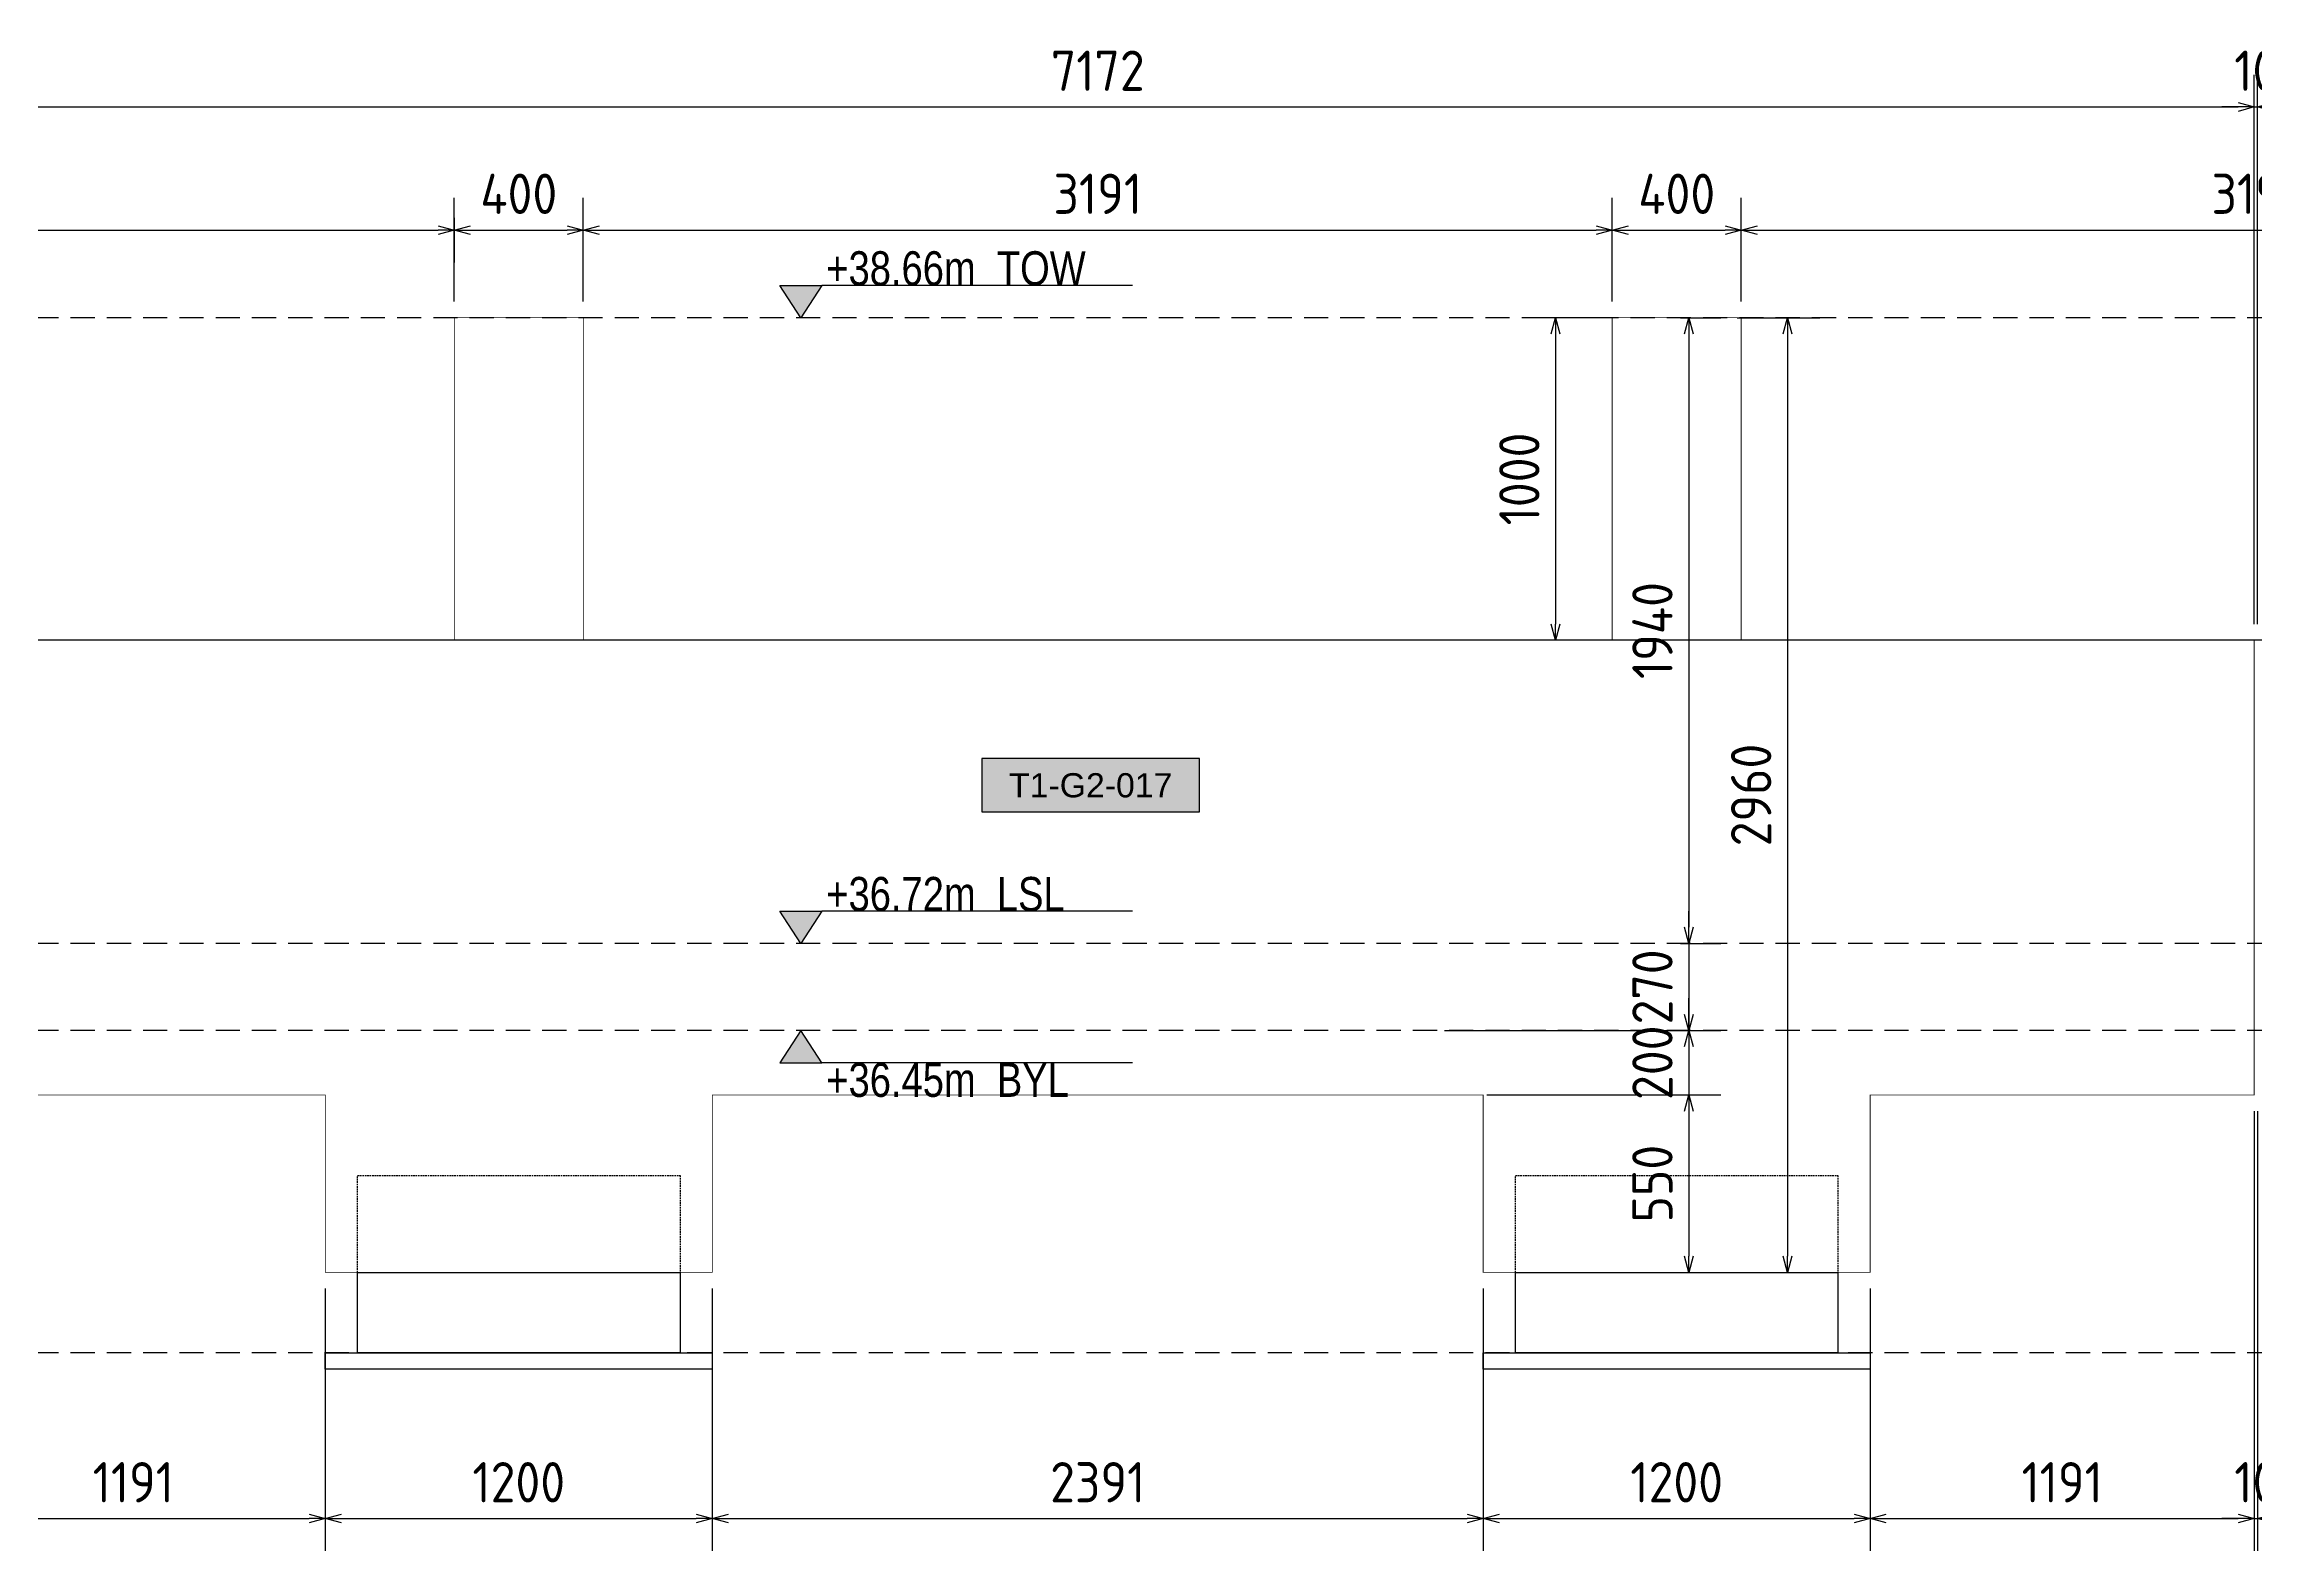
# Model space of a CAD drawing. Header units: centimetres. Extents: x -6122352 to 6876996, y -1694241 to 2592194.
# Drawn here: x 3309448 to 3316306, y 78270 to 82941 of the extents above; entities that cross this region are included whole.
import ezdxf
from ezdxf.enums import TextEntityAlignment as Align

# ---------------------------------------------------------------- set-up
doc = ezdxf.new("R2010")
doc.units = ezdxf.units.CM
doc.header["$MEASUREMENT"] = 0
doc.header["$PDMODE"] = 66
doc.header["$PDSIZE"] = 100
for name, pattern in [('23585-XR-AR-END-SETTING OUT PLAN$0$HIDDEN', [0.375, 0.25, -0.125]), ('CENTER', [2, 1.25, -0.25, 0.25, -0.25]), ('DASHED2', [0.375, 0.25, -0.125])]:
    doc.linetypes.add(name, pattern=pattern)
doc.layers.get('Defpoints').update_dxf_attribs({"color": 255, "linetype": 'CENTER'})
for name, color, linetype in [('00-MI-DIM', 7, 'Continuous'), ('@MI-TYPE-01', 30, 'Continuous'), ('JML-Dimension', 1, 'Continuous'), ('PANEL-TAGS', 7, 'Continuous'), ('SECTION', 130, 'Continuous')]:
    doc.layers.add(name, color=color, linetype=linetype)
doc.styles.add('PANELTAG_STYLE', font='arial.ttf')
doc.styles.add('Schueco-BEMSTIL', font='isocpeur.ttf', dxfattribs={"width": 0.9})
doc.styles.add('txt-Pisa-std', font='arial.ttf', dxfattribs={"width": 0.8})
doc.dimstyles.new('MI- JWC-TXT-2.5 MM', dxfattribs={"dimscale": 1.5, "dimtxt": 2.5, "dimasz": 1, "dimexe": 2, "dimexo": 1, "dimgap": 1, "dimtad": 1, "dimdec": 0, "dimdsep": 46, "dimtxsty": 'Schueco-BEMSTIL', "dimblk": 'OPEN30', "dimcen": 0, "dimdle": 2, "dimclrd": 140, "dimclre": 8, "dimclrt": 40, "dimadec": 0, "dimazin": 2, "dimtfac": 1, "dimtdec": 0, "dimtix": 1, "dimtmove": 2, "dimatfit": 3, "dimldrblk": 'OPEN', "dimfxl": 2, "dimlwd": -1, "dimlwe": -1, "dimarcsym": 0})

# ---------------------------------------------------------------- blocks, each defined once
blk = doc.blocks.new('T1-FOOTING ELEVATION')
at = {"color": 9}
blk.add_lwpolyline([(-600, -250), (600, -250), (600, -300), (-600, -300)], close=True, dxfattribs=at)
at = {"layer": '@MI-TYPE-01', "color": 114, "linetype": '23585-XR-AR-END-SETTING OUT PLAN$0$HIDDEN', "ltscale": 20, "true_color": 0x139b48}
blk.add_lwpolyline([(-500, 0), (-500, 300), (500, 300), (500, 0)], dxfattribs=at)
at = {"layer": '@MI-TYPE-01', "color": 114, "true_color": 0x139b48}
blk.add_lwpolyline([(-500, 0), (500, 0), (500, -250), (-500, -250)], close=True, dxfattribs=at)
blk = doc.blocks.new('_Open30')
at = {"color": 0, "linetype": 'ByBlock', "lineweight": -2}
for p, q in [((-1, 0.27), (0, 0)), ((0, 0), (-1, -0.27)), ((0, 0), (-1, 0))]:
    blk.add_line(p, q, dxfattribs=at)
blk = doc.blocks.new('*D4199')
at = {"layer": '00-MI-DIM', "color": 8, "transparency": 16777216}
for p, q in [((3307528.6, 82143), (3307528.6, 82464.6)), ((3310719.7, 82143), (3310719.7, 82464.6))]:
    blk.add_line(p, q, dxfattribs=at)
at = {"layer": '00-MI-DIM', "color": 140, "transparency": 16777216}
blk.add_line((3307578.6, 82364.6), (3310669.7, 82364.6), dxfattribs=at)
at = {"layer": 'Defpoints', "color": 0, "transparency": 16777216}
for p in [(3310719.7, 82364.6), (3307528.6, 82093), (3310719.7, 82093)]:
    blk.add_point(p, dxfattribs=at)
at = {"layer": '00-MI-DIM', "color": 140, "transparency": 16777216, "xscale": 50, "yscale": 50, "zscale": 50, "rotation": 180}
blk.add_blockref('_Open30', (3307528.6, 82364.6), dxfattribs=at)
at = {"layer": '00-MI-DIM', "color": 140, "transparency": 16777216, "xscale": 50, "yscale": 50, "zscale": 50}
blk.add_blockref('_Open30', (3310719.7, 82364.6), dxfattribs=at)
at = {"layer": '00-MI-DIM', "color": 40, "transparency": 16777216, "insert": (3309124.1, 82477.1), "char_height": 125, "attachment_point": 5, "style": 'Schueco-BEMSTIL'}
blk.add_mtext('3191', dxfattribs=at)
blk = doc.blocks.new('_Open')
at = {"color": 0, "linetype": 'ByBlock', "lineweight": -2}
for p, q in [((-1, 0.2), (0, 0)), ((-1, -0.2), (0, 0)), ((0, 0), (-1, 0))]:
    blk.add_line(p, q, dxfattribs=at)
blk = doc.blocks.new('*D4201')
at = {"layer": '00-MI-DIM', "color": 8, "transparency": 16777216}
for p, q in [((3311119.7, 82143), (3311119.7, 82464.6)), ((3310719.7, 82403), (3310719.7, 82264.6))]:
    blk.add_line(p, q, dxfattribs=at)
at = {"layer": '00-MI-DIM', "color": 140, "transparency": 16777216}
blk.add_line((3310769.7, 82364.6), (3311069.7, 82364.6), dxfattribs=at)
at = {"layer": 'Defpoints', "color": 0, "transparency": 16777216}
for p in [(3310719.7, 82453), (3311119.7, 82364.6), (3311119.7, 82093)]:
    blk.add_point(p, dxfattribs=at)
at = {"layer": '00-MI-DIM', "color": 140, "transparency": 16777216, "xscale": 50, "yscale": 50, "zscale": 50, "rotation": 180}
blk.add_blockref('_Open30', (3310719.7, 82364.6), dxfattribs=at)
at = {"layer": '00-MI-DIM', "color": 140, "transparency": 16777216, "xscale": 50, "yscale": 50, "zscale": 50}
blk.add_blockref('_Open30', (3311119.7, 82364.6), dxfattribs=at)
at = {"layer": '00-MI-DIM', "color": 40, "transparency": 16777216, "insert": (3310919.7, 82477.1), "char_height": 125, "attachment_point": 5, "style": 'Schueco-BEMSTIL'}
blk.add_mtext('400', dxfattribs=at)
blk = doc.blocks.new('*D4203')
at = {"layer": '00-MI-DIM', "color": 8, "transparency": 16777216}
for p, q in [((3311119.7, 82143), (3311119.7, 82464.6)), ((3314310.6, 82143), (3314310.6, 82464.6))]:
    blk.add_line(p, q, dxfattribs=at)
at = {"layer": '00-MI-DIM', "color": 140, "transparency": 16777216}
blk.add_line((3311169.7, 82364.6), (3314260.6, 82364.6), dxfattribs=at)
at = {"layer": 'Defpoints', "color": 0, "transparency": 16777216}
for p in [(3314310.6, 82364.6), (3311119.7, 82093), (3314310.6, 82093)]:
    blk.add_point(p, dxfattribs=at)
at = {"layer": '00-MI-DIM', "color": 140, "transparency": 16777216, "xscale": 50, "yscale": 50, "zscale": 50, "rotation": 180}
blk.add_blockref('_Open30', (3311119.7, 82364.6), dxfattribs=at)
at = {"layer": '00-MI-DIM', "color": 140, "transparency": 16777216, "xscale": 50, "yscale": 50, "zscale": 50}
blk.add_blockref('_Open30', (3314310.6, 82364.6), dxfattribs=at)
at = {"layer": '00-MI-DIM', "color": 40, "transparency": 16777216, "insert": (3312715.1, 82477.1), "char_height": 125, "attachment_point": 5, "style": 'Schueco-BEMSTIL'}
blk.add_mtext('3191', dxfattribs=at)
blk = doc.blocks.new('*D4205')
at = {"layer": '00-MI-DIM', "color": 8, "transparency": 16777216}
for p, q in [((3314310.6, 82143), (3314310.6, 82464.6)), ((3314710.6, 82143), (3314710.6, 82464.6))]:
    blk.add_line(p, q, dxfattribs=at)
at = {"layer": '00-MI-DIM', "color": 140, "transparency": 16777216}
blk.add_line((3314360.6, 82364.6), (3314660.6, 82364.6), dxfattribs=at)
at = {"layer": 'Defpoints', "color": 0, "transparency": 16777216}
for p in [(3314710.6, 82364.6), (3314310.6, 82093), (3314710.6, 82093)]:
    blk.add_point(p, dxfattribs=at)
at = {"layer": '00-MI-DIM', "color": 140, "transparency": 16777216, "xscale": 50, "yscale": 50, "zscale": 50, "rotation": 180}
blk.add_blockref('_Open30', (3314310.6, 82364.6), dxfattribs=at)
at = {"layer": '00-MI-DIM', "color": 140, "transparency": 16777216, "xscale": 50, "yscale": 50, "zscale": 50}
blk.add_blockref('_Open30', (3314710.6, 82364.6), dxfattribs=at)
at = {"layer": '00-MI-DIM', "color": 40, "transparency": 16777216, "insert": (3314510.6, 82477.1), "char_height": 125, "attachment_point": 5, "style": 'Schueco-BEMSTIL'}
blk.add_mtext('400', dxfattribs=at)
blk = doc.blocks.new('*D4207')
at = {"layer": '00-MI-DIM', "color": 8, "transparency": 16777216}
for p, q in [((3314710.6, 82143), (3314710.6, 82464.6)), ((3317902, 82143), (3317902, 82464.6))]:
    blk.add_line(p, q, dxfattribs=at)
at = {"layer": '00-MI-DIM', "color": 140, "transparency": 16777216}
blk.add_line((3314760.6, 82364.6), (3317852, 82364.6), dxfattribs=at)
at = {"layer": 'Defpoints', "color": 0, "transparency": 16777216}
for p in [(3317902, 82364.6), (3314710.6, 82093), (3317902, 82093)]:
    blk.add_point(p, dxfattribs=at)
at = {"layer": '00-MI-DIM', "color": 140, "transparency": 16777216, "xscale": 50, "yscale": 50, "zscale": 50, "rotation": 180}
blk.add_blockref('_Open30', (3314710.6, 82364.6), dxfattribs=at)
at = {"layer": '00-MI-DIM', "color": 140, "transparency": 16777216, "xscale": 50, "yscale": 50, "zscale": 50}
blk.add_blockref('_Open30', (3317902, 82364.6), dxfattribs=at)
at = {"layer": '00-MI-DIM', "color": 40, "transparency": 16777216, "insert": (3316306.3, 82477.1), "char_height": 125, "attachment_point": 5, "style": 'Schueco-BEMSTIL'}
blk.add_mtext('3191', dxfattribs=at)
blk = doc.blocks.new('*D4231')
at = {"layer": '00-MI-DIM', "color": 8, "transparency": 16777216}
for p, q in [((3309129.1, 81143), (3309129.1, 82846.3)), ((3316301.3, 81143), (3316301.3, 82846.3))]:
    blk.add_line(p, q, dxfattribs=at)
at = {"layer": '00-MI-DIM', "color": 140, "transparency": 16777216}
blk.add_line((3309179.1, 82746.3), (3316251.3, 82746.3), dxfattribs=at)
at = {"layer": 'Defpoints', "color": 0, "transparency": 16777216}
for p in [(3316301.3, 82746.3), (3309129.1, 81093), (3316301.3, 81093)]:
    blk.add_point(p, dxfattribs=at)
at = {"layer": '00-MI-DIM', "color": 140, "transparency": 16777216, "xscale": 50, "yscale": 50, "zscale": 50, "rotation": 180}
blk.add_blockref('_Open30', (3309129.1, 82746.3), dxfattribs=at)
at = {"layer": '00-MI-DIM', "color": 140, "transparency": 16777216, "xscale": 50, "yscale": 50, "zscale": 50}
blk.add_blockref('_Open30', (3316301.3, 82746.3), dxfattribs=at)
at = {"layer": '00-MI-DIM', "color": 40, "transparency": 16777216, "insert": (3312715.2, 82858.8), "char_height": 125, "attachment_point": 5, "style": 'Schueco-BEMSTIL'}
blk.add_mtext('7172', dxfattribs=at)
blk = doc.blocks.new('*D4233')
at = {"layer": '00-MI-DIM', "color": 8, "transparency": 16777216}
for p, q in [((3316301.3, 81143), (3316301.3, 82846.3)), ((3316311.3, 81143), (3316311.3, 82846.3))]:
    blk.add_line(p, q, dxfattribs=at)
at = {"layer": '00-MI-DIM', "color": 140, "transparency": 16777216}
for p, q in [((3316251.3, 82746.3), (3316201.3, 82746.3)), ((3316301.3, 82746.3), (3316311.3, 82746.3)), ((3316361.3, 82746.3), (3316411.3, 82746.3))]:
    blk.add_line(p, q, dxfattribs=at)
at = {"layer": 'Defpoints', "color": 0, "transparency": 16777216}
for p in [(3316311.3, 82746.3), (3316301.3, 81093), (3316311.3, 81093)]:
    blk.add_point(p, dxfattribs=at)
at = {"layer": '00-MI-DIM', "color": 140, "transparency": 16777216, "xscale": 50, "yscale": 50, "zscale": 50}
blk.add_blockref('_Open30', (3316301.3, 82746.3), dxfattribs=at)
at = {"layer": '00-MI-DIM', "color": 140, "transparency": 16777216, "xscale": 50, "yscale": 50, "zscale": 50, "rotation": 180}
blk.add_blockref('_Open30', (3316311.3, 82746.3), dxfattribs=at)
at = {"layer": '00-MI-DIM', "color": 40, "transparency": 16777216, "insert": (3316306.3, 82858.8), "char_height": 125, "attachment_point": 5, "style": 'Schueco-BEMSTIL'}
blk.add_mtext('10', dxfattribs=at)
blk = doc.blocks.new('*D4417')
at = {"layer": '00-MI-DIM', "color": 8, "transparency": 16777216}
for p, q in [((3309129.1, 79633), (3309129.1, 78269.8)), ((3310319.7, 79083), (3310319.7, 78269.8))]:
    blk.add_line(p, q, dxfattribs=at)
at = {"layer": '00-MI-DIM', "color": 140, "transparency": 16777216}
blk.add_line((3309179.1, 78369.8), (3310269.7, 78369.8), dxfattribs=at)
at = {"layer": 'Defpoints', "color": 0, "transparency": 16777216}
for p in [(3309129.1, 79683), (3310319.7, 79133), (3310319.7, 78369.8)]:
    blk.add_point(p, dxfattribs=at)
at = {"layer": '00-MI-DIM', "color": 140, "transparency": 16777216, "xscale": 50, "yscale": 50, "zscale": 50, "rotation": 180}
blk.add_blockref('_Open30', (3309129.1, 78369.8), dxfattribs=at)
at = {"layer": '00-MI-DIM', "color": 140, "transparency": 16777216, "xscale": 50, "yscale": 50, "zscale": 50}
blk.add_blockref('_Open30', (3310319.7, 78369.8), dxfattribs=at)
at = {"layer": '00-MI-DIM', "color": 40, "transparency": 16777216, "insert": (3309724.4, 78482.3), "char_height": 125, "attachment_point": 5, "style": 'Schueco-BEMSTIL'}
blk.add_mtext('1191', dxfattribs=at)
blk = doc.blocks.new('*D4419')
at = {"layer": '00-MI-DIM', "color": 8, "transparency": 16777216}
for p, q in [((3310319.7, 79083), (3310319.7, 78269.8)), ((3311519.7, 79083), (3311519.7, 78269.8))]:
    blk.add_line(p, q, dxfattribs=at)
at = {"layer": '00-MI-DIM', "color": 140, "transparency": 16777216}
blk.add_line((3310369.7, 78369.8), (3311469.7, 78369.8), dxfattribs=at)
at = {"layer": 'Defpoints', "color": 0, "transparency": 16777216}
for p in [(3310319.7, 79133), (3311519.7, 79133), (3311519.7, 78369.8)]:
    blk.add_point(p, dxfattribs=at)
at = {"layer": '00-MI-DIM', "color": 140, "transparency": 16777216, "xscale": 50, "yscale": 50, "zscale": 50, "rotation": 180}
blk.add_blockref('_Open30', (3310319.7, 78369.8), dxfattribs=at)
at = {"layer": '00-MI-DIM', "color": 140, "transparency": 16777216, "xscale": 50, "yscale": 50, "zscale": 50}
blk.add_blockref('_Open30', (3311519.7, 78369.8), dxfattribs=at)
at = {"layer": '00-MI-DIM', "color": 40, "transparency": 16777216, "insert": (3310919.7, 78482.3), "char_height": 125, "attachment_point": 5, "style": 'Schueco-BEMSTIL'}
blk.add_mtext('1200', dxfattribs=at)
blk = doc.blocks.new('*D4421')
at = {"layer": '00-MI-DIM', "color": 8, "transparency": 16777216}
for p, q in [((3311519.7, 79083), (3311519.7, 78269.8)), ((3313910.6, 79083), (3313910.6, 78269.8))]:
    blk.add_line(p, q, dxfattribs=at)
at = {"layer": '00-MI-DIM', "color": 140, "transparency": 16777216}
blk.add_line((3311569.7, 78369.8), (3313860.6, 78369.8), dxfattribs=at)
at = {"layer": 'Defpoints', "color": 0, "transparency": 16777216}
for p in [(3311519.7, 79133), (3313910.6, 79133), (3313910.6, 78369.8)]:
    blk.add_point(p, dxfattribs=at)
at = {"layer": '00-MI-DIM', "color": 140, "transparency": 16777216, "xscale": 50, "yscale": 50, "zscale": 50, "rotation": 180}
blk.add_blockref('_Open30', (3311519.7, 78369.8), dxfattribs=at)
at = {"layer": '00-MI-DIM', "color": 140, "transparency": 16777216, "xscale": 50, "yscale": 50, "zscale": 50}
blk.add_blockref('_Open30', (3313910.6, 78369.8), dxfattribs=at)
at = {"layer": '00-MI-DIM', "color": 40, "transparency": 16777216, "insert": (3312715.1, 78482.3), "char_height": 125, "attachment_point": 5, "style": 'Schueco-BEMSTIL'}
blk.add_mtext('2391', dxfattribs=at)
blk = doc.blocks.new('*D4423')
at = {"layer": '00-MI-DIM', "color": 8, "transparency": 16777216}
for p, q in [((3313910.6, 79083), (3313910.6, 78269.8)), ((3315110.6, 79083), (3315110.6, 78269.8))]:
    blk.add_line(p, q, dxfattribs=at)
at = {"layer": '00-MI-DIM', "color": 140, "transparency": 16777216}
blk.add_line((3313960.6, 78369.8), (3315060.6, 78369.8), dxfattribs=at)
at = {"layer": 'Defpoints', "color": 0, "transparency": 16777216}
for p in [(3313910.6, 79133), (3315110.6, 79133), (3315110.6, 78369.8)]:
    blk.add_point(p, dxfattribs=at)
at = {"layer": '00-MI-DIM', "color": 140, "transparency": 16777216, "xscale": 50, "yscale": 50, "zscale": 50, "rotation": 180}
blk.add_blockref('_Open30', (3313910.6, 78369.8), dxfattribs=at)
at = {"layer": '00-MI-DIM', "color": 140, "transparency": 16777216, "xscale": 50, "yscale": 50, "zscale": 50}
blk.add_blockref('_Open30', (3315110.6, 78369.8), dxfattribs=at)
at = {"layer": '00-MI-DIM', "color": 40, "transparency": 16777216, "insert": (3314510.6, 78482.3), "char_height": 125, "attachment_point": 5, "style": 'Schueco-BEMSTIL'}
blk.add_mtext('1200', dxfattribs=at)
blk = doc.blocks.new('*D4425')
at = {"layer": '00-MI-DIM', "color": 8, "transparency": 16777216}
for p, q in [((3316301.3, 79633), (3316301.3, 78269.8)), ((3315110.6, 79083), (3315110.6, 78269.8))]:
    blk.add_line(p, q, dxfattribs=at)
at = {"layer": '00-MI-DIM', "color": 140, "transparency": 16777216}
blk.add_line((3315160.6, 78369.8), (3316251.3, 78369.8), dxfattribs=at)
at = {"layer": 'Defpoints', "color": 0, "transparency": 16777216}
for p in [(3316301.3, 79683), (3315110.6, 79133), (3316301.3, 78369.8)]:
    blk.add_point(p, dxfattribs=at)
at = {"layer": '00-MI-DIM', "color": 140, "transparency": 16777216, "xscale": 50, "yscale": 50, "zscale": 50, "rotation": 180}
blk.add_blockref('_Open30', (3315110.6, 78369.8), dxfattribs=at)
at = {"layer": '00-MI-DIM', "color": 140, "transparency": 16777216, "xscale": 50, "yscale": 50, "zscale": 50}
blk.add_blockref('_Open30', (3316301.3, 78369.8), dxfattribs=at)
at = {"layer": '00-MI-DIM', "color": 40, "transparency": 16777216, "insert": (3315705.9, 78482.3), "char_height": 125, "attachment_point": 5, "style": 'Schueco-BEMSTIL'}
blk.add_mtext('1191', dxfattribs=at)
blk = doc.blocks.new('*D4427')
at = {"layer": '00-MI-DIM', "color": 8, "transparency": 16777216}
for p, q in [((3316301.3, 79633), (3316301.3, 78269.8)), ((3316311.3, 79633), (3316311.3, 78269.8))]:
    blk.add_line(p, q, dxfattribs=at)
at = {"layer": '00-MI-DIM', "color": 140, "transparency": 16777216}
for p, q in [((3316251.3, 78369.8), (3316201.3, 78369.8)), ((3316301.3, 78369.8), (3316311.3, 78369.8)), ((3316361.3, 78369.8), (3316411.3, 78369.8))]:
    blk.add_line(p, q, dxfattribs=at)
at = {"layer": 'Defpoints', "color": 0, "transparency": 16777216}
for p in [(3316301.3, 79683), (3316311.3, 79683), (3316311.3, 78369.8)]:
    blk.add_point(p, dxfattribs=at)
at = {"layer": '00-MI-DIM', "color": 140, "transparency": 16777216, "xscale": 50, "yscale": 50, "zscale": 50}
blk.add_blockref('_Open30', (3316301.3, 78369.8), dxfattribs=at)
at = {"layer": '00-MI-DIM', "color": 140, "transparency": 16777216, "xscale": 50, "yscale": 50, "zscale": 50, "rotation": 180}
blk.add_blockref('_Open30', (3316311.3, 78369.8), dxfattribs=at)
at = {"layer": '00-MI-DIM', "color": 40, "transparency": 16777216, "insert": (3316306.3, 78482.3), "char_height": 125, "attachment_point": 5, "style": 'Schueco-BEMSTIL'}
blk.add_mtext('10', dxfattribs=at)
blk = doc.blocks.new('PANELTAG')
at = {"layer": 'PANEL-TAGS', "color": 1}
blk.add_lwpolyline([(-13.5, -3.3), (13.5, -3.3), (13.5, 3.3), (-13.5, 3.3)], close=True, dxfattribs=at)
at = {"layer": 'PANEL-TAGS', "color": 40, "true_color": 0xffd700}
blk.add_solid([(-13.5, -3.3), (13.5, -3.3), (-13.5, 3.3), (13.5, 3.3)], dxfattribs=at)
at = {"layer": 'PANEL-TAGS', "color": 5, "style": 'PANELTAG_STYLE'}
blk.add_attdef('TAGNO', text='', height=3, dxfattribs=at).set_placement((0, 0), align=Align.CENTER)
blk = doc.blocks.new('*D4702')
at = {"color": 8, "transparency": 16777216}
for p, q in [((3314522.1, 82093), (3314647.8, 82093)), ((3314522.1, 80153), (3314647.8, 80153))]:
    blk.add_line(p, q, dxfattribs=at)
at = {"color": 140, "transparency": 16777216}
blk.add_line((3314547.8, 82043), (3314547.8, 80203), dxfattribs=at)
at = {"layer": 'Defpoints', "color": 0, "transparency": 16777216}
for p in [(3314472.1, 82093), (3314472.1, 80153), (3314547.8, 80153)]:
    blk.add_point(p, dxfattribs=at)
at = {"color": 140, "transparency": 16777216, "xscale": 50, "yscale": 50, "zscale": 50}
for p, rotation in [((3314547.8, 82093), 90), ((3314547.8, 80153), 270)]:
    blk.add_blockref('_Open30', p, dxfattribs=dict(at, rotation=rotation))
at = {"color": 40, "transparency": 16777216, "insert": (3314435.3, 81123), "char_height": 125, "attachment_point": 5, "rotation": 90, "style": 'Schueco-BEMSTIL'}
blk.add_mtext('1940', dxfattribs=at)
blk = doc.blocks.new('*D4703')
at = {"color": 140, "transparency": 16777216}
for p, q in [((3314547.8, 80203), (3314547.8, 80253)), ((3314547.8, 80153), (3314547.8, 79883)), ((3314547.8, 79833), (3314547.8, 79783))]:
    blk.add_line(p, q, dxfattribs=at)
at = {"color": 8, "transparency": 16777216}
for p, q in [((3314522.1, 80153), (3314647.8, 80153)), ((3313790.5, 79883), (3314647.8, 79883))]:
    blk.add_line(p, q, dxfattribs=at)
at = {"layer": 'Defpoints', "color": 0, "transparency": 16777216}
for p in [(3314472.1, 80153), (3313740.5, 79883), (3314547.8, 79883)]:
    blk.add_point(p, dxfattribs=at)
at = {"color": 140, "transparency": 16777216, "xscale": 50, "yscale": 50, "zscale": 50}
for p, rotation in [((3314547.8, 80153), 270), ((3314547.8, 79883), 90)]:
    blk.add_blockref('_Open30', p, dxfattribs=dict(at, rotation=rotation))
at = {"color": 40, "transparency": 16777216, "insert": (3314435.3, 80018), "char_height": 125, "attachment_point": 5, "rotation": 90, "style": 'Schueco-BEMSTIL'}
blk.add_mtext('270', dxfattribs=at)
blk = doc.blocks.new('*D4704')
at = {"color": 140, "transparency": 16777216}
for p, q in [((3314547.8, 79933), (3314547.8, 79983)), ((3314547.8, 79883), (3314547.8, 79683)), ((3314547.8, 79633), (3314547.8, 79583))]:
    blk.add_line(p, q, dxfattribs=at)
at = {"color": 8, "transparency": 16777216}
for p, q in [((3313790.5, 79883), (3314647.8, 79883)), ((3313922.1, 79683), (3314647.8, 79683))]:
    blk.add_line(p, q, dxfattribs=at)
at = {"layer": 'Defpoints', "color": 0, "transparency": 16777216}
for p in [(3313740.5, 79883), (3313872.1, 79683), (3314547.8, 79683)]:
    blk.add_point(p, dxfattribs=at)
at = {"color": 140, "transparency": 16777216, "xscale": 50, "yscale": 50, "zscale": 50}
for p, rotation in [((3314547.8, 79883), 270), ((3314547.8, 79683), 90)]:
    blk.add_blockref('_Open30', p, dxfattribs=dict(at, rotation=rotation))
at = {"color": 40, "transparency": 16777216, "insert": (3314435.3, 79783), "char_height": 125, "attachment_point": 5, "rotation": 90, "style": 'Schueco-BEMSTIL'}
blk.add_mtext('200', dxfattribs=at)
blk = doc.blocks.new('*D4705')
at = {"color": 8, "transparency": 16777216}
for p, q in [((3313922.1, 79683), (3314647.8, 79683)), ((3314522.1, 79133), (3314647.8, 79133))]:
    blk.add_line(p, q, dxfattribs=at)
at = {"color": 140, "transparency": 16777216}
blk.add_line((3314547.8, 79633), (3314547.8, 79183), dxfattribs=at)
at = {"layer": 'Defpoints', "color": 0, "transparency": 16777216}
for p in [(3313872.1, 79683), (3314472.1, 79133), (3314547.8, 79133)]:
    blk.add_point(p, dxfattribs=at)
at = {"color": 140, "transparency": 16777216, "xscale": 50, "yscale": 50, "zscale": 50}
for p, rotation in [((3314547.8, 79683), 90), ((3314547.8, 79133), 270)]:
    blk.add_blockref('_Open30', p, dxfattribs=dict(at, rotation=rotation))
at = {"color": 40, "transparency": 16777216, "insert": (3314435.3, 79408), "char_height": 125, "attachment_point": 5, "rotation": 90, "style": 'Schueco-BEMSTIL'}
blk.add_mtext('550', dxfattribs=at)
blk = doc.blocks.new('*D4701')
at = {"color": 8, "transparency": 16777216}
for p, q in [((3314697.8, 82093), (3314953.9, 82093)), ((3314697.8, 79133), (3314953.9, 79133))]:
    blk.add_line(p, q, dxfattribs=at)
at = {"color": 140, "transparency": 16777216}
blk.add_line((3314853.9, 82043), (3314853.9, 79183), dxfattribs=at)
at = {"layer": 'Defpoints', "color": 0, "transparency": 16777216}
for p in [(3314647.8, 82093), (3314647.8, 79133), (3314853.9, 79133)]:
    blk.add_point(p, dxfattribs=at)
at = {"color": 140, "transparency": 16777216, "xscale": 50, "yscale": 50, "zscale": 50}
for p, rotation in [((3314853.9, 82093), 90), ((3314853.9, 79133), 270)]:
    blk.add_blockref('_Open30', p, dxfattribs=dict(at, rotation=rotation))
at = {"color": 40, "transparency": 16777216, "insert": (3314741.4, 80613), "char_height": 125, "attachment_point": 5, "rotation": 90, "style": 'Schueco-BEMSTIL'}
blk.add_mtext('2960', dxfattribs=at)
blk = doc.blocks.new('*D4711')
at = {"color": 8, "transparency": 16777216}
for p, q in [((3314260.6, 82093), (3314035, 82093)), ((3314260.6, 81093), (3314035, 81093))]:
    blk.add_line(p, q, dxfattribs=at)
at = {"color": 140, "transparency": 16777216}
blk.add_line((3314135, 82043), (3314135, 81143), dxfattribs=at)
at = {"layer": 'Defpoints', "color": 0, "transparency": 16777216}
for p in [(3314310.6, 82093), (3314135, 81093), (3314310.6, 81093)]:
    blk.add_point(p, dxfattribs=at)
at = {"color": 140, "transparency": 16777216, "xscale": 50, "yscale": 50, "zscale": 50}
for p, rotation in [((3314135, 82093), 90), ((3314135, 81093), 270)]:
    blk.add_blockref('_Open30', p, dxfattribs=dict(at, rotation=rotation))
at = {"color": 40, "transparency": 16777216, "insert": (3314022.5, 81593), "char_height": 125, "attachment_point": 5, "rotation": 90, "style": 'Schueco-BEMSTIL'}
blk.add_mtext('1000', dxfattribs=at)
blk = doc.blocks.new('*U1148')
at = {"layer": 'JML-Dimension'}
h = blk.add_hatch(color=10, dxfattribs=at)
h.dxf.hatch_style = 1
h.paths.add_polyline_path([(0, 0), (-1.54, 2.37), (1.54, 2.37)])
blk.add_line((24.31, 2.37), (1.54, 2.37), dxfattribs=at)
blk.add_lwpolyline([(0, 0), (-1.54, 2.37), (1.54, 2.37), (0, 0)], dxfattribs=at)
at = {"color": 5, "style": 'txt-Pisa-std', "width": 0.8}
blk.add_attdef('+0.0', text='', height=2.5, dxfattribs=at).set_placement((1.87, 2.37), align=Align.BOTTOM_LEFT)
blk = doc.blocks.new('*U1149')
at = {"layer": 'JML-Dimension'}
h = blk.add_hatch(color=10, dxfattribs=at)
h.dxf.hatch_style = 1
h.paths.add_polyline_path([(0, 0), (-1.54, 2.37), (1.54, 2.37)])
blk.add_line((24.31, 2.37), (1.54, 2.37), dxfattribs=at)
blk.add_lwpolyline([(0, 0), (-1.54, 2.37), (1.54, 2.37), (0, 0)], dxfattribs=at)
at = {"color": 5, "style": 'txt-Pisa-std', "width": 0.8}
blk.add_attdef('+0.0', text='', height=2.5, dxfattribs=at).set_placement((1.87, 2.37), align=Align.BOTTOM_LEFT)
blk = doc.blocks.new('*U1150')
at = {"layer": 'JML-Dimension'}
h = blk.add_hatch(color=10, dxfattribs=at)
h.dxf.hatch_style = 1
h.paths.add_polyline_path([(0, 0), (-1.54, 2.37), (1.54, 2.37)])
blk.add_line((24.31, 2.37), (1.54, 2.37), dxfattribs=at)
blk.add_lwpolyline([(0, 0), (-1.54, 2.37), (1.54, 2.37), (0, 0)], dxfattribs=at)
at = {"color": 5, "style": 'txt-Pisa-std', "width": 0.8}
blk.add_attdef('+0.0', text='', height=2.5, dxfattribs=at).set_placement((1.87, 2.37), align=Align.BOTTOM_LEFT)

msp = doc.modelspace()

# ---------------------------------------------------------------- linework, layer by layer
at = {"color": 160, "linetype": 'DASHED2', "ltscale": 300}
for points in [[(3322542.34028, 82092.99568), (3303947.45983, 82092.99568)], [(3322542.34028, 80152.99568), (3303947.45983, 80152.99568)], [(3322542.34028, 79882.99568), (3303947.45983, 79882.99568)], [(3322542.34028, 78882.99568), (3303947.45983, 78882.99568)]]:
    msp.add_lwpolyline(points, dxfattribs=at)
at = {"color": 160, "linetype": 'DASHED2', "ltscale": 5}
msp.add_lwpolyline([(3321890.99009, 81092.99567), (3303947.45983, 81092.99568)], dxfattribs=at)
at = {"layer": '@MI-TYPE-01', "color": 30, "ltscale": 20, "const_width": 2.5}
msp.add_lwpolyline([(3309129.14598, 79682.99568), (3309129.14598, 81092.99567), (3310719.70801, 81092.99567), (3310719.70801, 82092.99567), (3311119.70801, 82092.99567), (3311119.70801, 81092.99567), (3314310.55107, 81092.99567), (3314310.55107, 82092.99567), (3314710.55107, 82092.99567), (3314710.55107, 81092.99567), (3316301.2536, 81092.99567), (3316301.2536, 79682.99568), (3315110.55107, 79682.99568), (3315110.55107, 79132.99567), (3313910.55107, 79132.99568), (3313910.55107, 79682.99567), (3311519.70801, 79682.99568), (3311519.70801, 79132.99568), (3310319.70801, 79132.99568), (3310319.70801, 79682.99568), (3309129.14598, 79682.99568)], dxfattribs=at)

# ---------------------------------------------------------------- block references
at = {"layer": '@MI-TYPE-01', "color": 30}
for p in [(3310919.70801, 79132.99568), (3314510.55107, 79132.99568)]:
    msp.add_blockref('T1-FOOTING ELEVATION', p, dxfattribs=at)
at = {"layer": 'PANEL-TAGS'}
ref = msp.add_blockref('PANELTAG', (3312693.35115, 80643.24938), dxfattribs=dict(at, xscale=25, yscale=25, zscale=25))
ref.add_attrib('TAGNO', 'T1-G2-017', dxfattribs={"color": 5, "height": 75, "style": 'PANELTAG_STYLE'}).set_placement((3312693.35115, 80643.24938), align=Align.MIDDLE_CENTER)
at = {"layer": 'SECTION', "color": 6}
ref = msp.add_blockref('*U1148', (3311794.22684, 82092.99568), dxfattribs=dict(at, xscale=42.30147098076819, yscale=42.30147098076819, zscale=42.30147098076819))
ref.add_attrib('+0.0', '+38.66m  TOW', (3311873.35549, 82193.25274), dxfattribs={"layer": 'JML-Dimension', "color": 5, "height": 105.7536775, "style": 'txt-Pisa-std', "width": 0.8})
ref = msp.add_blockref('*U1149', (3311794.22684, 80152.99568), dxfattribs=dict(at, xscale=42.30147098076819, yscale=42.30147098076819, zscale=42.30147098076819))
ref.add_attrib('+0.0', '+36.72m  LSL', (3311873.35549, 80253.25274), dxfattribs={"layer": 'JML-Dimension', "color": 5, "height": 105.7536775, "style": 'txt-Pisa-std', "width": 0.8})
ref = msp.add_blockref('*U1150', (3311794.22684, 79882.99568), dxfattribs=dict(at, xscale=-42.30147098076819, yscale=42.30147098076819, zscale=42.30147098076819, rotation=180.0000000024345))
ref.add_attrib('+0.0', '+36.45m  BYL', (3311873.35549, 79677.05707), dxfattribs={"layer": 'JML-Dimension', "color": 5, "height": 105.7536775, "rotation": 0.000000002, "style": 'txt-Pisa-std', "width": 0.8})

# ---------------------------------------------------------------- dimensions: what is measured, and where the dimension line sits
for base, p1, p2, picture, middle in [((3314135.00667, 81092.99567), (3314310.55107, 82092.99567), (3314310.55107, 81092.99567), '*D4711', (3314022.50667, 81592.99567)), ((3314547.83025, 80152.99568), (3314472.09823, 82092.99568), (3314472.09823, 80152.99568), '*D4702', (3314435.33025, 81122.99568)), ((3314853.85581, 79132.99568), (3314647.83025, 82092.99568), (3314647.83025, 79132.99568), '*D4701', (3314741.35581, 80612.99568)), ((3314547.83025, 79882.99568), (3314472.09823, 80152.99568), (3313740.53617, 79882.99568), '*D4703', (3314435.33025, 80017.99568)), ((3314547.83025, 79682.99567), (3313740.53617, 79882.99568), (3313872.09823, 79682.99567), '*D4704', (3314435.33025, 79782.99568)), ((3314547.83025, 79132.99568), (3313872.09823, 79682.99567), (3314472.09823, 79132.99568), '*D4705', (3314435.33025, 79407.99568))]:
    dim = msp.add_linear_dim(base=base, p1=p1, p2=p2, angle=90, dimstyle='MI- JWC-TXT-2.5 MM')
    dim.commit()
    dim.dimension.update_dxf_attribs({"geometry": picture, "text_midpoint": middle})
at = {"layer": '00-MI-DIM', "color": 30}
for base, p1, p2, picture, middle in [((3316301.2536, 82746.34292), (3309129.14598, 81092.99567), (3316301.2536, 81092.99567), '*D4231', (3312715.19979, 82746.34292)), ((3316311.2536, 82746.34292), (3316301.2536, 81092.99567), (3316311.2536, 81092.99567), '*D4233', (3316306.2536, 82746.34292)), ((3310719.70801, 82364.62132), (3307528.58395, 82092.99568), (3310719.70801, 82092.99568), '*D4199', (3309124.14598, 82364.62132)), ((3311119.70801, 82364.62132), (3310719.70801, 82452.99567), (3311119.70801, 82092.99567), '*D4201', (3310919.70801, 82364.62132)), ((3314310.55107, 82364.62132), (3311119.70801, 82092.99567), (3314310.55107, 82092.99567), '*D4203', (3312715.12954, 82364.62132)), ((3314710.55107, 82364.62132), (3314310.55107, 82092.99567), (3314710.55107, 82092.99567), '*D4205', (3314510.55107, 82364.62132)), ((3317901.95613, 82364.62132), (3314710.55107, 82092.99567), (3317901.95613, 82092.99567), '*D4207', (3316306.2536, 82364.62132)), ((3310319.70801, 78369.80765), (3309129.14598, 79682.99568), (3310319.70801, 79132.99568), '*D4417', (3309724.427, 78369.80765)), ((3316301.2536, 78369.80765), (3315110.55107, 79132.99567), (3316301.2536, 79682.99568), '*D4425', (3315705.90234, 78369.80765)), ((3316311.2536, 78369.80765), (3316301.2536, 79682.99568), (3316311.2536, 79682.99568), '*D4427', (3316306.2536, 78369.80765)), ((3311519.70801, 78369.80765), (3310319.70801, 79132.99568), (3311519.70801, 79132.99568), '*D4419', (3310919.70801, 78369.80765)), ((3313910.55107, 78369.80765), (3311519.70801, 79132.99568), (3313910.55107, 79132.99568), '*D4421', (3312715.12954, 78369.80765)), ((3315110.55107, 78369.80765), (3313910.55107, 79132.99568), (3315110.55107, 79132.99567), '*D4423', (3314510.55107, 78369.80765))]:
    dim = msp.add_linear_dim(base=base, p1=p1, p2=p2, dimstyle='MI- JWC-TXT-2.5 MM', dxfattribs=at)
    dim.commit()
    dim.dimension.update_dxf_attribs({"geometry": picture, "text_midpoint": middle, "dimtype": 160})

doc.saveas('drawing.dxf')
